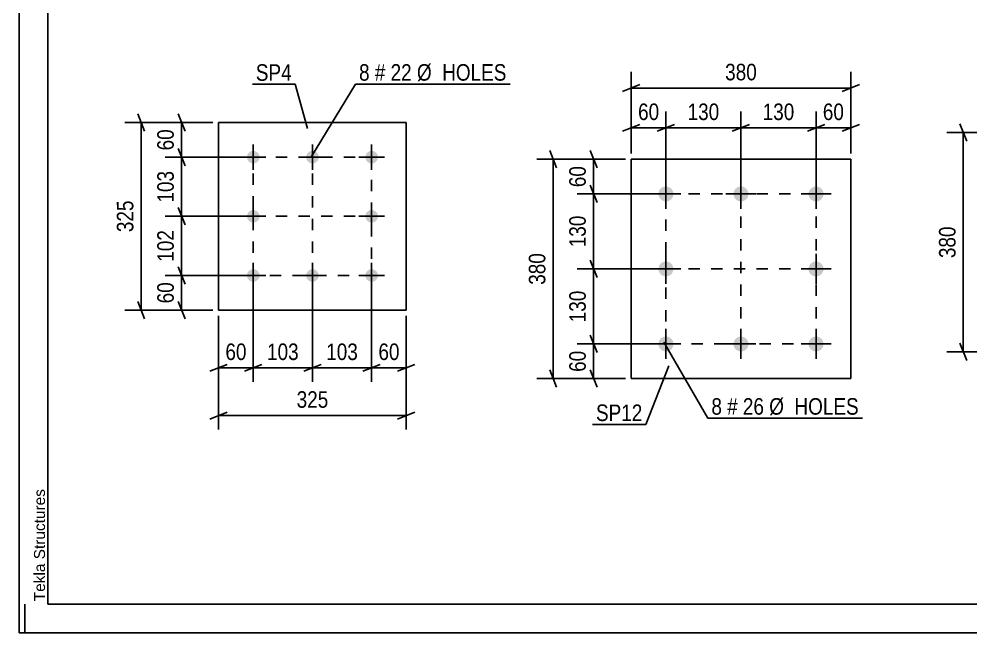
# Model space of a CAD drawing. Header units: millimetres. Extents: x 0 to 3251, y 0 to 594.
# Drawn here: x 0 to 164.9, y 0 to 106.4 of the extents above; entities that cross this region are included whole.
import ezdxf

# ---------------------------------------------------------------- set-up
doc = ezdxf.new("R2010")
doc.units = ezdxf.units.MM
doc.linetypes.add('DXK_LINE_DOT2', pattern=[3.9198, 1.9599, -1.9599])
doc.styles.add('Arial', font='ARIAL.TTF', dxfattribs={"height": 0.2})
doc.styles.add('Arial Narrow', font='ARIALN.TTF', dxfattribs={"height": 0.2})

# ---------------------------------------------------------------- blocks, each defined once
blk = doc.blocks.new('Unknown-247352729-1137')
at = {"color": 5, "linetype": 'Continuous'}
for p, q in [((0, 594), (0, 0)), ((5, 589), (5, 5)), ((1, 0), (1, 5)), ((5, 5), (836, 5)), ((0, 0), (841, 0))]:
    blk.add_line(p, q, dxfattribs=at)
at = {"color": 174, "linetype": 'Continuous', "style": 'Arial'}
blk.add_text('Tekla Structures', height=1.9102, rotation=90, dxfattribs=at).set_placement((4.5, 5.5))
blk = doc.blocks.new('Bolt-247352729-4916 - 4849')
at = {"linetype": 'Continuous'}
for points in [[(40.57, 83.54, -1), (40.57, 81.34, -1)], [(50.82, 83.54, -1), (50.82, 81.34, -1)], [(61.07, 83.54, -1), (61.07, 81.34, -1)], [(40.57, 73.29, -1), (40.57, 71.09, -1)], [(61.07, 73.29, -1), (61.07, 71.09, -1)], [(40.57, 63.04, -1), (40.57, 60.84, -1)], [(50.82, 63.04, -1), (50.82, 60.84, -1)], [(61.07, 63.04, -1), (61.07, 60.84, -1)]]:
    blk.add_hatch(color=1, dxfattribs=at).paths.add_polyline_path(points)
at = {"color": 1, "linetype": 'Continuous'}
for p, q in [((40.57, 84.64), (40.57, 80.24)), ((50.82, 84.64), (50.82, 80.24)), ((61.07, 84.64), (61.07, 80.24)), ((38.37, 82.44), (42.77, 82.44)), ((48.62, 82.44), (53.02, 82.44)), ((58.87, 82.44), (63.27, 82.44)), ((40.57, 74.39), (40.57, 69.99)), ((61.07, 74.39), (61.07, 69.99)), ((38.37, 72.19), (42.77, 72.19)), ((58.87, 72.19), (63.27, 72.19)), ((40.57, 64.14), (40.57, 59.74)), ((50.82, 64.14), (50.82, 59.74)), ((61.07, 64.14), (61.07, 59.74)), ((38.37, 61.94), (42.77, 61.94)), ((48.62, 61.94), (53.02, 61.94)), ((58.87, 61.94), (63.27, 61.94))]:
    blk.add_line(p, q, dxfattribs=at)
blk = doc.blocks.new('Part-247352729-4855 - 4849')
at = {"color": 2, "linetype": 'Continuous'}
for p, q in [((34.57, 55.94), (34.57, 88.44)), ((34.57, 88.44), (67.07, 88.44)), ((67.07, 88.44), (67.07, 55.94)), ((67.07, 55.94), (34.57, 55.94))]:
    blk.add_line(p, q, dxfattribs=at)
blk = doc.blocks.new('Bolt-247352729-5166 - 5127')
at = {"linetype": 'Continuous'}
for points in [[(112.03, 77.37, -1), (112.03, 74.77, -1)], [(125.03, 77.37, -1), (125.03, 74.77, -1)], [(138.03, 77.37, -1), (138.03, 74.77, -1)], [(112.03, 64.37, -1), (112.03, 61.77, -1)], [(138.03, 64.37, -1), (138.03, 61.77, -1)], [(112.03, 51.37, -1), (112.03, 48.77, -1)], [(125.03, 51.37, -1), (125.03, 48.77, -1)], [(138.03, 51.37, -1), (138.03, 48.77, -1)]]:
    blk.add_hatch(color=1, dxfattribs=at).paths.add_polyline_path(points)
at = {"color": 1, "linetype": 'Continuous'}
for p, q in [((112.03, 78.67), (112.03, 73.47)), ((125.03, 78.67), (125.03, 73.47)), ((138.03, 78.67), (138.03, 73.47)), ((109.43, 76.07), (114.63, 76.07)), ((122.43, 76.07), (127.63, 76.07)), ((135.43, 76.07), (140.63, 76.07)), ((112.03, 65.67), (112.03, 60.47)), ((138.03, 65.67), (138.03, 60.47)), ((109.43, 63.07), (114.63, 63.07)), ((135.43, 63.07), (140.63, 63.07)), ((112.03, 52.67), (112.03, 47.47)), ((125.03, 52.67), (125.03, 47.47)), ((138.03, 52.67), (138.03, 47.47)), ((109.43, 50.07), (114.63, 50.07)), ((122.43, 50.07), (127.63, 50.07)), ((135.43, 50.07), (140.63, 50.07))]:
    blk.add_line(p, q, dxfattribs=at)
blk = doc.blocks.new('Part-247352729-5133 - 5127')
at = {"color": 2, "linetype": 'Continuous'}
for p, q in [((106.03, 82.07), (106.03, 44.07)), ((106.03, 82.07), (144.03, 82.07)), ((144.03, 82.07), (144.03, 44.07)), ((106.03, 44.07), (144.03, 44.07))]:
    blk.add_line(p, q, dxfattribs=at)
blk = doc.blocks.new('Rectangle-247352729-35227 - 5127')
at = {"color": 1, "linetype": 'DXK_LINE_DOT2'}
blk.add_lwpolyline([(112.03, 76.07), (138.03, 76.07), (138.03, 50.07), (112.03, 50.07), (112.03, 76.07)], close=True, dxfattribs=at)
blk = doc.blocks.new('Line-247352729-35237 - 5127')
at = {"color": 1, "linetype": 'DXK_LINE_DOT2'}
blk.add_line((125.03, 76.07), (125.03, 50.07), dxfattribs=at)
blk = doc.blocks.new('Line-247352729-35244 - 5127')
at = {"color": 1, "linetype": 'DXK_LINE_DOT2'}
blk.add_line((112.03, 63.07), (138.03, 63.07), dxfattribs=at)
blk = doc.blocks.new('Line-247352729-35203 - 4849')
at = {"color": 1, "linetype": 'DXK_LINE_DOT2'}
blk.add_line((50.82, 61.94), (50.82, 82.44), dxfattribs=at)
blk = doc.blocks.new('Rectangle-247352729-35210 - 4849')
at = {"color": 1, "linetype": 'DXK_LINE_DOT2'}
blk.add_lwpolyline([(40.57, 82.44), (61.07, 82.44), (61.07, 61.94), (40.57, 61.94), (40.57, 82.44)], close=True, dxfattribs=at)
blk = doc.blocks.new('Line-247352729-35220 - 4849')
at = {"color": 1, "linetype": 'DXK_LINE_DOT2'}
blk.add_line((40.57, 72.19), (61.07, 72.19), dxfattribs=at)
blk = doc.blocks.new('StraightDimension-247352729-4922 - 4849')
at = {"color": 7, "linetype": 'Continuous'}
for p, q in [((27.55, 89.94), (28.75, 86.94)), ((33.57, 88.44), (25.3, 88.44)), ((28.15, 82.44), (28.15, 88.44)), ((39.57, 82.44), (25.3, 82.44)), ((28.75, 80.94), (27.55, 83.94))]:
    blk.add_line(p, q, dxfattribs=at)
at = {"color": 0}
blk.add_wipeout([(27.4, 87.87), (23.2, 87.87), (23.2, 83.01), (27.4, 83.01)], dxfattribs=at)
at = {"color": 3, "style": 'Arial Narrow'}
blk.add_text('60', height=2.863, rotation=90.0002, dxfattribs=at).set_placement((26.8, 83.61))
blk = doc.blocks.new('StraightDimension-247352729-4932 - 4849')
at = {"color": 7, "linetype": 'Continuous'}
for p, q in [((27.55, 63.44), (28.75, 60.44)), ((39.57, 61.94), (25.3, 61.94)), ((28.15, 55.94), (28.15, 61.94)), ((28.75, 54.44), (27.55, 57.44)), ((33.57, 55.94), (25.3, 55.94))]:
    blk.add_line(p, q, dxfattribs=at)
at = {"color": 0}
blk.add_wipeout([(27.4, 61.37), (23.2, 61.37), (23.2, 56.51), (27.4, 56.51)], dxfattribs=at)
at = {"color": 3, "style": 'Arial Narrow'}
blk.add_text('60', height=2.863, rotation=90.0002, dxfattribs=at).set_placement((26.8, 57.11))
blk = doc.blocks.new('StraightDimension-247352729-4943 - 4849')
at = {"color": 7, "linetype": 'Continuous'}
for p, q in [((34.57, 54.94), (34.57, 35.27)), ((67.07, 54.94), (67.07, 35.27)), ((36.07, 38.27), (33.07, 37.07)), ((65.57, 37.07), (68.57, 38.27)), ((34.57, 37.67), (67.07, 37.67))]:
    blk.add_line(p, q, dxfattribs=at)
at = {"color": 0}
blk.add_wipeout([(54.16, 38.42), (54.16, 42.62), (47.48, 42.62), (47.48, 38.42)], dxfattribs=at)
at = {"color": 3, "style": 'Arial Narrow'}
blk.add_text('325', height=2.863, dxfattribs=at).set_placement((48.08, 39.02))
blk = doc.blocks.new('StraightDimension-247352729-4954 - 4849')
at = {"color": 7, "linetype": 'Continuous'}
for p, q in [((61.07, 60.94), (61.07, 43.54)), ((67.07, 54.94), (67.07, 43.54)), ((59.57, 45.34), (62.57, 46.54)), ((68.57, 46.54), (65.57, 45.34)), ((61.07, 45.94), (67.07, 45.94))]:
    blk.add_line(p, q, dxfattribs=at)
at = {"color": 0}
blk.add_wipeout([(66.5, 46.69), (66.5, 50.89), (61.64, 50.89), (61.64, 46.69)], dxfattribs=at)
at = {"color": 3, "style": 'Arial Narrow'}
blk.add_text('60', height=2.863, dxfattribs=at).set_placement((62.24, 47.29))
blk = doc.blocks.new('StraightDimension-247352729-4964 - 4849')
at = {"color": 7, "linetype": 'Continuous'}
for p, q in [((40.57, 60.94), (40.57, 43.54)), ((34.57, 54.94), (34.57, 43.54)), ((33.07, 45.34), (36.07, 46.54)), ((42.07, 46.54), (39.07, 45.34)), ((34.57, 45.94), (40.57, 45.94))]:
    blk.add_line(p, q, dxfattribs=at)
at = {"color": 0}
blk.add_wipeout([(40, 46.69), (40, 50.89), (35.14, 50.89), (35.14, 46.69)], dxfattribs=at)
at = {"color": 3, "style": 'Arial Narrow'}
blk.add_text('60', height=2.863, dxfattribs=at).set_placement((35.74, 47.29))
blk = doc.blocks.new('StraightDimension-247352729-4979 - 4849')
at = {"color": 7, "linetype": 'Continuous'}
for p, q in [((21.75, 86.94), (20.55, 89.94)), ((33.57, 88.44), (18.3, 88.44)), ((21.15, 55.94), (21.15, 88.44)), ((20.55, 57.44), (21.75, 54.44)), ((33.57, 55.94), (18.3, 55.94))]:
    blk.add_line(p, q, dxfattribs=at)
at = {"color": 0}
blk.add_wipeout([(20.4, 75.53), (16.2, 75.53), (16.2, 68.85), (20.4, 68.85)], dxfattribs=at)
at = {"color": 3, "style": 'Arial Narrow'}
blk.add_text('325', height=2.863, rotation=90.0002, dxfattribs=at).set_placement((19.8, 69.45))
blk = doc.blocks.new('StraightDimension-247352729-17129 - 4849')
at = {"color": 7, "linetype": 'Continuous'}
for p, q in [((27.55, 73.69), (28.75, 70.69)), ((39.57, 72.19), (25.3, 72.19)), ((28.15, 61.94), (28.15, 72.19)), ((28.75, 60.44), (27.55, 63.44)), ((39.57, 61.94), (25.3, 61.94))]:
    blk.add_line(p, q, dxfattribs=at)
at = {"color": 0}
blk.add_wipeout([(27.4, 70.41), (23.2, 70.41), (23.2, 63.72), (27.4, 63.72)], dxfattribs=at)
at = {"color": 3, "style": 'Arial Narrow'}
blk.add_text('102', height=2.863, rotation=90.0002, dxfattribs=at).set_placement((26.8, 64.32))
blk = doc.blocks.new('StraightDimension-247352729-17131 - 4849')
at = {"color": 7, "linetype": 'Continuous'}
for p, q in [((39.57, 82.44), (25.3, 82.44)), ((27.55, 83.94), (28.75, 80.94)), ((28.15, 72.19), (28.15, 82.44)), ((28.75, 70.69), (27.55, 73.69)), ((39.57, 72.19), (25.3, 72.19))]:
    blk.add_line(p, q, dxfattribs=at)
at = {"color": 0}
blk.add_wipeout([(27.4, 80.66), (23.2, 80.66), (23.2, 73.97), (27.4, 73.97)], dxfattribs=at)
at = {"color": 3, "style": 'Arial Narrow'}
blk.add_text('103', height=2.863, rotation=90.0002, dxfattribs=at).set_placement((26.8, 74.57))
blk = doc.blocks.new('StraightDimension-247352729-17151 - 4849')
at = {"color": 7, "linetype": 'Continuous'}
for p, q in [((40.57, 60.94), (40.57, 43.54)), ((50.82, 60.94), (50.82, 43.54)), ((39.07, 45.34), (42.07, 46.54)), ((52.32, 46.54), (49.32, 45.34)), ((40.57, 45.94), (50.82, 45.94))]:
    blk.add_line(p, q, dxfattribs=at)
at = {"color": 0}
blk.add_wipeout([(49.04, 46.69), (49.04, 50.89), (42.35, 50.89), (42.35, 46.69)], dxfattribs=at)
at = {"color": 3, "style": 'Arial Narrow'}
blk.add_text('103', height=2.863, dxfattribs=at).set_placement((42.95, 47.29))
blk = doc.blocks.new('StraightDimension-247352729-17153 - 4849')
at = {"color": 7, "linetype": 'Continuous'}
for p, q in [((50.82, 60.94), (50.82, 43.54)), ((61.07, 60.94), (61.07, 43.54)), ((49.32, 45.34), (52.32, 46.54)), ((62.57, 46.54), (59.57, 45.34)), ((50.82, 45.94), (61.07, 45.94))]:
    blk.add_line(p, q, dxfattribs=at)
at = {"color": 0}
blk.add_wipeout([(59.29, 46.69), (59.29, 50.89), (52.6, 50.89), (52.6, 46.69)], dxfattribs=at)
at = {"color": 3, "style": 'Arial Narrow'}
blk.add_text('103', height=2.863, dxfattribs=at).set_placement((53.2, 47.29))
blk = doc.blocks.new('StraightDimension-247352729-17255 - 5127')
at = {"color": 7, "linetype": 'Continuous'}
for p, q in [((112.03, 77.07), (112.03, 90.37)), ((125.03, 77.07), (125.03, 90.37)), ((113.53, 88.12), (110.53, 86.92)), ((112.03, 87.52), (125.03, 87.52)), ((123.53, 86.92), (126.53, 88.12))]:
    blk.add_line(p, q, dxfattribs=at)
at = {"color": 0}
blk.add_wipeout([(121.88, 88.27), (121.88, 92.47), (115.19, 92.47), (115.19, 88.27)], dxfattribs=at)
at = {"color": 3, "style": 'Arial Narrow'}
blk.add_text('130', height=2.863, dxfattribs=at).set_placement((115.79, 88.87))
blk = doc.blocks.new('StraightDimension-247352729-5182 - 5127')
at = {"color": 7, "linetype": 'Continuous'}
for p, q in [((98.9, 83.57), (100.1, 80.57)), ((105.03, 82.07), (96.65, 82.07)), ((99.5, 76.07), (99.5, 82.07)), ((100.1, 74.57), (98.9, 77.57)), ((111.03, 76.07), (96.65, 76.07))]:
    blk.add_line(p, q, dxfattribs=at)
at = {"color": 0}
blk.add_wipeout([(98.75, 81.5), (94.55, 81.5), (94.55, 76.64), (98.75, 76.64)], dxfattribs=at)
at = {"color": 3, "style": 'Arial Narrow'}
blk.add_text('60', height=2.863, rotation=90.0002, dxfattribs=at).set_placement((98.15, 77.24))
blk = doc.blocks.new('StraightDimension-247352729-5193 - 5127')
at = {"color": 7, "linetype": 'Continuous'}
for p, q in [((93.1, 80.57), (91.9, 83.57)), ((105.03, 82.07), (89.65, 82.07)), ((92.5, 44.07), (92.5, 82.07)), ((91.9, 45.57), (93.1, 42.57)), ((105.03, 44.07), (89.65, 44.07))]:
    blk.add_line(p, q, dxfattribs=at)
at = {"color": 0}
blk.add_wipeout([(91.75, 66.41), (87.55, 66.41), (87.55, 59.73), (91.75, 59.73)], dxfattribs=at)
at = {"color": 3, "style": 'Arial Narrow'}
blk.add_text('380', height=2.863, rotation=90.0002, dxfattribs=at).set_placement((91.15, 60.33))
blk = doc.blocks.new('StraightDimension-247352729-5172 - 5127')
at = {"color": 7, "linetype": 'Continuous'}
for p, q in [((98.9, 51.57), (100.1, 48.57)), ((111.03, 50.07), (96.65, 50.07)), ((99.5, 44.07), (99.5, 50.07)), ((100.1, 42.57), (98.9, 45.57)), ((105.03, 44.07), (96.65, 44.07))]:
    blk.add_line(p, q, dxfattribs=at)
at = {"color": 0}
blk.add_wipeout([(98.75, 49.5), (94.55, 49.5), (94.55, 44.64), (98.75, 44.64)], dxfattribs=at)
at = {"color": 3, "style": 'Arial Narrow'}
blk.add_text('60', height=2.863, rotation=90.0002, dxfattribs=at).set_placement((98.15, 45.24))
blk = doc.blocks.new('StraightDimension-247352729-5208 - 5127')
at = {"color": 7, "linetype": 'Continuous'}
for p, q in [((106.03, 83.07), (106.03, 90.37)), ((112.03, 77.07), (112.03, 90.37)), ((104.53, 86.92), (107.53, 88.12)), ((106.03, 87.52), (112.03, 87.52)), ((113.53, 88.12), (110.53, 86.92))]:
    blk.add_line(p, q, dxfattribs=at)
at = {"color": 0}
blk.add_wipeout([(111.46, 88.27), (111.46, 92.47), (106.61, 92.47), (106.61, 88.27)], dxfattribs=at)
at = {"color": 3, "style": 'Arial Narrow'}
blk.add_text('60', height=2.863, dxfattribs=at).set_placement((107.21, 88.87))
blk = doc.blocks.new('StraightDimension-247352729-5218 - 5127')
at = {"color": 7, "linetype": 'Continuous'}
for p, q in [((138.03, 77.07), (138.03, 90.37)), ((144.03, 83.07), (144.03, 90.37)), ((136.53, 86.92), (139.53, 88.12)), ((138.03, 87.52), (144.03, 87.52)), ((145.53, 88.12), (142.53, 86.92))]:
    blk.add_line(p, q, dxfattribs=at)
at = {"color": 0}
blk.add_wipeout([(143.46, 88.27), (143.46, 92.47), (138.61, 92.47), (138.61, 88.27)], dxfattribs=at)
at = {"color": 3, "style": 'Arial Narrow'}
blk.add_text('60', height=2.863, dxfattribs=at).set_placement((139.21, 88.87))
blk = doc.blocks.new('StraightDimension-247352729-5229 - 5127')
at = {"color": 7, "linetype": 'Continuous'}
for p, q in [((106.03, 83.07), (106.03, 97.25)), ((144.03, 83.07), (144.03, 97.25)), ((107.53, 95), (104.53, 93.8)), ((106.03, 94.4), (144.03, 94.4)), ((142.53, 93.8), (145.53, 95))]:
    blk.add_line(p, q, dxfattribs=at)
at = {"color": 0}
blk.add_wipeout([(128.38, 95.15), (128.38, 99.35), (121.69, 99.35), (121.69, 95.15)], dxfattribs=at)
at = {"color": 3, "style": 'Arial Narrow'}
blk.add_text('380', height=2.863, dxfattribs=at).set_placement((122.29, 95.75))
blk = doc.blocks.new('StraightDimension-247352729-17233 - 5127')
at = {"color": 7, "linetype": 'Continuous'}
for p, q in [((100.1, 61.57), (98.9, 64.57)), ((111.03, 63.07), (96.65, 63.07)), ((99.5, 50.07), (99.5, 63.07)), ((98.9, 51.57), (100.1, 48.57)), ((111.03, 50.07), (96.65, 50.07))]:
    blk.add_line(p, q, dxfattribs=at)
at = {"color": 0}
blk.add_wipeout([(98.75, 59.91), (94.55, 59.91), (94.55, 53.23), (98.75, 53.23)], dxfattribs=at)
at = {"color": 3, "style": 'Arial Narrow'}
blk.add_text('130', height=2.863, rotation=90.0002, dxfattribs=at).set_placement((98.15, 53.83))
blk = doc.blocks.new('StraightDimension-247352729-17235 - 5127')
at = {"color": 7, "linetype": 'Continuous'}
for p, q in [((100.1, 74.57), (98.9, 77.57)), ((111.03, 76.07), (96.65, 76.07)), ((99.5, 63.07), (99.5, 76.07)), ((98.9, 64.57), (100.1, 61.57)), ((111.03, 63.07), (96.65, 63.07))]:
    blk.add_line(p, q, dxfattribs=at)
at = {"color": 0}
blk.add_wipeout([(98.75, 72.91), (94.55, 72.91), (94.55, 66.23), (98.75, 66.23)], dxfattribs=at)
at = {"color": 3, "style": 'Arial Narrow'}
blk.add_text('130', height=2.863, rotation=90.0002, dxfattribs=at).set_placement((98.15, 66.83))
blk = doc.blocks.new('StraightDimension-247352729-17257 - 5127')
at = {"color": 7, "linetype": 'Continuous'}
for p, q in [((125.03, 77.07), (125.03, 90.37)), ((138.03, 77.07), (138.03, 90.37)), ((126.53, 88.12), (123.53, 86.92)), ((125.03, 87.52), (138.03, 87.52)), ((136.53, 86.92), (139.53, 88.12))]:
    blk.add_line(p, q, dxfattribs=at)
at = {"color": 0}
blk.add_wipeout([(134.88, 88.27), (134.88, 92.47), (128.19, 92.47), (128.19, 88.27)], dxfattribs=at)
at = {"color": 3, "style": 'Arial Narrow'}
blk.add_text('130', height=2.863, dxfattribs=at).set_placement((128.79, 88.87))
blk = doc.blocks.new('StraightDimension-247352729-17649 - 17607')
at = {"color": 7, "linetype": 'Continuous'}
for p, q in [((164.14, 85.19), (162.94, 88.19)), ((179.54, 86.69), (160.69, 86.69)), ((163.54, 48.69), (163.54, 86.69)), ((162.94, 50.19), (164.14, 47.19)), ((179.54, 48.69), (160.69, 48.69))]:
    blk.add_line(p, q, dxfattribs=at)
at = {"color": 0}
blk.add_wipeout([(162.79, 71.03), (158.59, 71.03), (158.59, 64.35), (162.79, 64.35)], dxfattribs=at)
at = {"color": 3, "style": 'Arial Narrow'}
blk.add_text('380', height=2.863, rotation=90.0002, dxfattribs=at).set_placement((162.19, 64.95))
blk = doc.blocks.new('Mark-247352729-4851 - 4849')
at = {"color": 0}
blk.add_wipeout([(47.22, 95.67), (47.22, 98.67), (41.01, 98.67), (41.01, 95.67)], dxfattribs=at)
blk.add_wipeout([(47.22, 95.67), (47.22, 98.67), (41.01, 98.67), (41.01, 95.67)], dxfattribs=at)
at = {"color": 30, "linetype": 'Continuous'}
for p in [(40.41, 95.07), (49.97, 87.39)]:
    blk.add_line(p, (47.82, 95.07), dxfattribs=at)
at = {"color": 3, "style": 'Arial Narrow'}
blk.add_text('SP4', height=2.863, dxfattribs=at).set_placement((41.01, 95.67))
blk = doc.blocks.new('Mark-247352729-4912 - 4849')
at = {"color": 0}
for points in [[(60.72, 95.69), (60.72, 98.69), (58.89, 98.69), (58.89, 95.69)], [(63.45, 95.69), (63.45, 98.69), (61.62, 98.69), (61.62, 95.69)], [(68.01, 95.69), (68.01, 98.69), (64.35, 98.69), (64.35, 95.69)], [(84.43, 95.69), (84.43, 98.69), (68.91, 98.69), (68.91, 95.69)]]:
    blk.add_wipeout(points, dxfattribs=at)
for points in [[(60.72, 95.69), (60.72, 98.69), (58.89, 98.69), (58.89, 95.69)], [(63.45, 95.69), (63.45, 98.69), (61.62, 98.69), (61.62, 95.69)], [(68.01, 95.69), (68.01, 98.69), (64.35, 98.69), (64.35, 95.69)], [(84.43, 95.69), (84.43, 98.69), (68.91, 98.69), (68.91, 95.69)]]:
    blk.add_wipeout(points, dxfattribs=at)
at = {"color": 7, "linetype": 'Continuous'}
for p, q in [((50.64, 82.56), (58.29, 95.09)), ((58.29, 95.09), (85.03, 95.09))]:
    blk.add_line(p, q, dxfattribs=at)
at = {"color": 3, "style": 'Arial Narrow'}
for s, height, p in [('8', 2.86, (58.89, 95.69)), ('#', 2.86, (61.62, 95.69)), ('22', 2.863, (64.35, 95.69)), ('Ø  HOLES', 2.863, (68.91, 95.69))]:
    blk.add_text(s, height=height, dxfattribs=at).set_placement(p)
blk = doc.blocks.new('Mark-247352729-5129 - 5127')
at = {"color": 0}
blk.add_wipeout([(107.96, 36.72), (107.96, 39.72), (99.92, 39.72), (99.92, 36.72)], dxfattribs=at)
blk.add_wipeout([(107.96, 36.72), (107.96, 39.72), (99.92, 39.72), (99.92, 36.72)], dxfattribs=at)
at = {"color": 30, "linetype": 'Continuous'}
for p in [(112.54, 46.3), (99.32, 36.12)]:
    blk.add_line(p, (108.56, 36.12), dxfattribs=at)
at = {"color": 3, "style": 'Arial Narrow'}
blk.add_text('SP12', height=2.863, dxfattribs=at).set_placement((99.92, 36.72))
blk = doc.blocks.new('Mark-247352729-5162 - 5127')
at = {"color": 0}
for points in [[(121.74, 37.82), (121.74, 40.82), (119.91, 40.82), (119.91, 37.82)], [(124.46, 37.82), (124.46, 40.82), (122.64, 40.82), (122.64, 37.82)], [(129.02, 37.82), (129.02, 40.82), (125.36, 40.82), (125.36, 37.82)], [(145.45, 37.82), (145.45, 40.82), (129.92, 40.82), (129.92, 37.82)]]:
    blk.add_wipeout(points, dxfattribs=at)
for points in [[(121.74, 37.82), (121.74, 40.82), (119.91, 40.82), (119.91, 37.82)], [(124.46, 37.82), (124.46, 40.82), (122.64, 40.82), (122.64, 37.82)], [(129.02, 37.82), (129.02, 40.82), (125.36, 40.82), (125.36, 37.82)], [(145.45, 37.82), (145.45, 40.82), (129.92, 40.82), (129.92, 37.82)]]:
    blk.add_wipeout(points, dxfattribs=at)
at = {"color": 7, "linetype": 'Continuous'}
for p, q in [((111.67, 50.41), (119.31, 37.22)), ((119.31, 37.22), (146.05, 37.22))]:
    blk.add_line(p, q, dxfattribs=at)
at = {"color": 3, "style": 'Arial Narrow'}
for s, height, p in [('8', 2.86, (119.91, 37.82)), ('#', 2.86, (122.64, 37.82)), ('26', 2.863, (125.36, 37.82)), ('Ø  HOLES', 2.863, (129.92, 37.82))]:
    blk.add_text(s, height=height, dxfattribs=at).set_placement(p)

msp = doc.modelspace()

# ---------------------------------------------------------------- block references
for name in ['Unknown-247352729-1137', 'Part-247352729-4855 - 4849', 'Bolt-247352729-4916 - 4849', 'Rectangle-247352729-35210 - 4849', 'Line-247352729-35203 - 4849', 'Part-247352729-5133 - 5127', 'Bolt-247352729-5166 - 5127', 'Rectangle-247352729-35227 - 5127', 'Line-247352729-35237 - 5127', 'Line-247352729-35220 - 4849', 'Line-247352729-35244 - 5127']:
    msp.add_blockref(name, (0, 0))

# ---------------------------------------------------------------- next in the draw order: block references
for name in ['Mark-247352729-4851 - 4849', 'StraightDimension-247352729-17255 - 5127', 'StraightDimension-247352729-5218 - 5127', 'StraightDimension-247352729-4922 - 4849', 'StraightDimension-247352729-17649 - 17607', 'StraightDimension-247352729-4932 - 4849']:
    msp.add_blockref(name, (0, 0))

# ---------------------------------------------------------------- next in the draw order: block references
for name in ['Mark-247352729-4912 - 4849', 'StraightDimension-247352729-5182 - 5127', 'StraightDimension-247352729-4943 - 4849']:
    msp.add_blockref(name, (0, 0))

# ---------------------------------------------------------------- next in the draw order: block references
for name in ['StraightDimension-247352729-5193 - 5127', 'StraightDimension-247352729-4964 - 4849', 'StraightDimension-247352729-4954 - 4849']:
    msp.add_blockref(name, (0, 0))

# ---------------------------------------------------------------- next in the draw order: block references
for name in ['StraightDimension-247352729-5208 - 5127', 'StraightDimension-247352729-4979 - 4849', 'StraightDimension-247352729-5172 - 5127']:
    msp.add_blockref(name, (0, 0))

# ---------------------------------------------------------------- next in the draw order: block references
for name in ['StraightDimension-247352729-5229 - 5127', 'StraightDimension-247352729-17129 - 4849', 'StraightDimension-247352729-17233 - 5127', 'Mark-247352729-5129 - 5127']:
    msp.add_blockref(name, (0, 0))

# ---------------------------------------------------------------- next in the draw order: block references
for name in ['StraightDimension-247352729-17257 - 5127', 'StraightDimension-247352729-17131 - 4849', 'StraightDimension-247352729-17235 - 5127', 'StraightDimension-247352729-17151 - 4849', 'Mark-247352729-5162 - 5127']:
    msp.add_blockref(name, (0, 0))

# ---------------------------------------------------------------- next in the draw order: block references
msp.add_blockref('StraightDimension-247352729-17153 - 4849', (0, 0))

doc.saveas('drawing.dxf')
